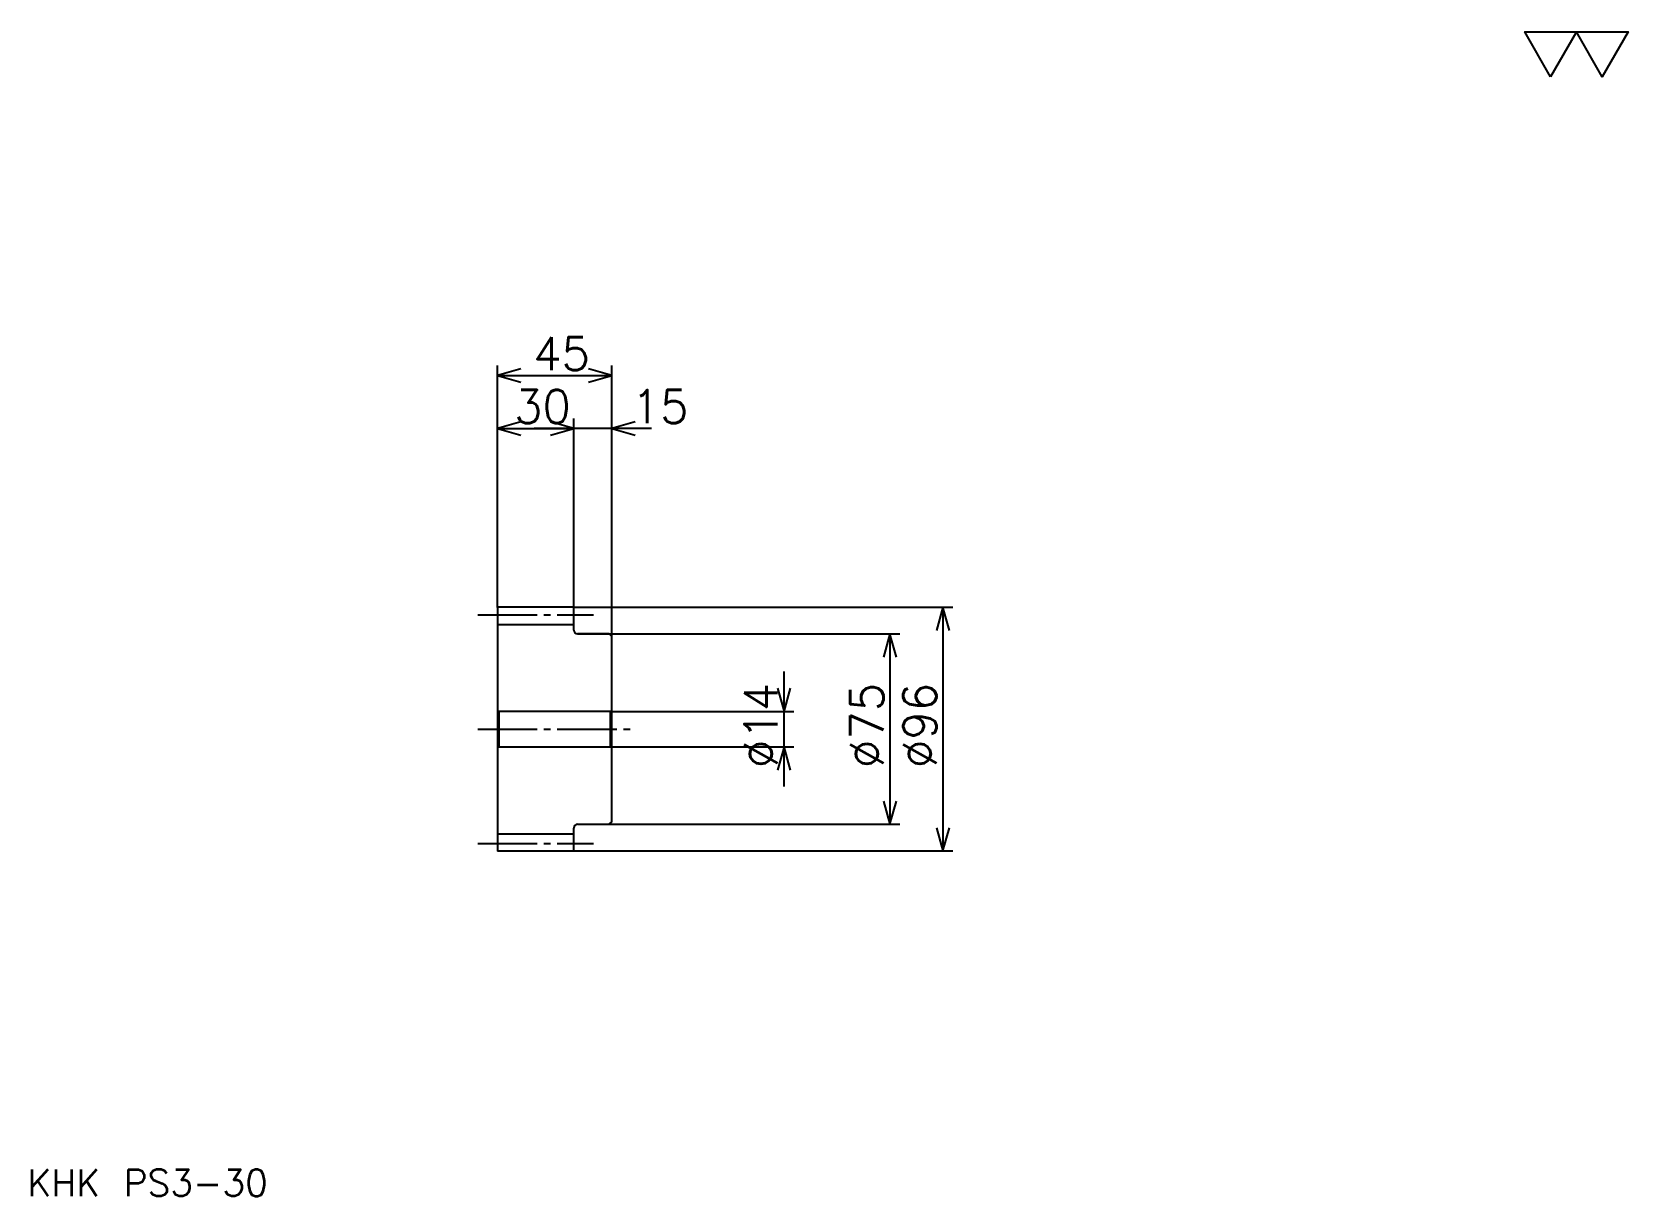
# Model space of a CAD drawing. Extents: x 28 to 657, y 29 to 487.
import ezdxf

# ---------------------------------------------------------------- set-up
doc = ezdxf.new("R2010")
doc.units = 0
doc.linetypes.add('DASHDOT', pattern=[31.304349, 23.478261, -2.608696, 2.608696, -2.608696])
doc.layers.get('0').update_dxf_attribs({"linetype": 'CONTINUOUS'})
doc.layers.add('DASHDOT', color=6, linetype='DASHDOT')
doc.styles.add('KANJI', font='TXT', dxfattribs={"bigfont": 'BIGFONT'})

msp = doc.modelspace()

# ---------------------------------------------------------------- linework, layer by layer
at = {"color": 5}
for p, q in [((211.304337, 260.608704), (211.304337, 355.82608)), ((256.304321, 260.608704), (256.304321, 355.82608)), ((211.304337, 351.913025), (256.304321, 351.913025)), ((241.304337, 260.608704), (241.304337, 334.956512)), ((211.304337, 331.043457), (241.304337, 331.043457)), ((271.956512, 331.043457), (225.652161, 331.043457)), ((211.304337, 260.508698), (211.304337, 260.608704)), ((241.20433, 260.608704), (256.304321, 260.608704)), ((241.304337, 260.508698), (241.304337, 260.608704)), ((256.304321, 260.608704), (390.652161, 260.608704)), ((256.304321, 249.108688), (256.304321, 260.608704)), ((386.739136, 260.608704), (386.739136, 164.608688)), ((242.804337, 250.108688), (256.304321, 250.108688)), ((256.304321, 250.108688), (369.782593, 250.108688)), ((365.869568, 250.108688), (365.869568, 175.108688)), ((324.130432, 189.956512), (324.130432, 235.260864)), ((256.304321, 219.608688), (328.043457, 219.608688)), ((256.304321, 205.608688), (328.043457, 205.608688)), ((242.804337, 175.108688), (256.304321, 175.108688)), ((256.304321, 175.108688), (369.782593, 175.108688)), ((241.20433, 164.608688), (256.304321, 164.608688)), ((256.304321, 164.608688), (390.652161, 164.608688))]:
    msp.add_line(p, q, dxfattribs=at)
at = {"color": 4}
for p, q in [((211.304337, 253.858688), (241.304337, 253.858688)), ((255.804337, 219.608688), (256.304321, 220.108688)), ((211.804337, 219.608688), (211.804337, 205.608688)), ((255.804337, 205.608688), (256.304321, 205.108688)), ((211.304337, 171.358688), (241.304337, 171.358688))]:
    msp.add_line(p, q, dxfattribs=at)
at = {"color": 7}
msp.add_lwpolyline([(626.086975, 469.565216), (615.913086, 487.200012), (656.608704, 487.200012), (646.434814, 469.565216), (636.260864, 487.200012), (626.086975, 469.565216)], dxfattribs=at)
at = {"color": 5}
for points in [[(220.434769, 354.521729), (211.304337, 351.913025), (220.434769, 349.304352)], [(247.173904, 349.304352), (256.304321, 351.913025), (247.173904, 354.521729)], [(220.434769, 333.652161), (211.304337, 331.043457), (220.434769, 328.434784)], [(232.173904, 328.434784), (241.304337, 331.043457), (232.173904, 333.652161)], [(232.173904, 328.434784), (241.304337, 331.043457), (232.173904, 333.652161)], [(265.434784, 333.652161), (256.304321, 331.043457), (265.434784, 328.434784)], [(389.347809, 251.478256), (386.739136, 260.608704), (384.130432, 251.478256)], [(368.478241, 240.978256), (365.869568, 250.108688), (363.260864, 240.978256)], [(321.521729, 228.73912), (324.130432, 219.608688), (326.739136, 228.73912)], [(326.739136, 196.478256), (324.130432, 205.608688), (321.521729, 196.478256)], [(363.260864, 184.23912), (365.869568, 175.108688), (368.478241, 184.23912)], [(384.130432, 173.73912), (386.739136, 164.608688), (389.347809, 173.73912)]]:
    msp.add_lwpolyline(points, dxfattribs=at)
at = {"color": 4}
for points in [[(241.304337, 251.608688), (241.304337, 260.508698), (241.20433, 260.608704), (211.404343, 260.608704), (211.304337, 260.508698), (211.304337, 205.108688)], [(242.804337, 175.108688), (255.304337, 175.108688), (256.304321, 176.108688), (256.304321, 249.108688), (255.304337, 250.108688), (242.804337, 250.108688)], [(211.304337, 205.108688), (211.804337, 205.608688), (255.804337, 205.608688), (255.804337, 219.608688), (211.804337, 219.608688), (211.304337, 220.108688)], [(211.304337, 205.108688), (211.304337, 164.708679), (211.404343, 164.608688), (241.20433, 164.608688), (241.304337, 164.708679), (241.304337, 173.608688)]]:
    msp.add_lwpolyline(points, dxfattribs=at)
for centre, start, end in [((242.804337, 251.608688), 180, 270), ((242.804337, 173.608688), 90, 180)]:
    msp.add_arc(centre, 1.5, start, end, dxfattribs=at)
at = {"layer": 'DASHDOT', "color": 7}
for p, q in [((203.478256, 257.608704), (249.130432, 257.608704)), ((203.478256, 212.608688), (264.130432, 212.608688)), ((203.478256, 167.608688), (249.130432, 167.608688))]:
    msp.add_line(p, q, dxfattribs=at)

# ---------------------------------------------------------------- texts
at = {"color": 7, "style": 'KANJI'}
for s, height, p in [('45', 13.043478, (225.32608, 354)), ('30', 13.043478, (217.82608, 333.130432)), ('15', 13.043478, (264.130432, 333.130432)), ('KHK PS3-30', 10.434783, (26.086956, 28.695652))]:
    msp.add_text(s, height=height, dxfattribs=at).set_placement(p)
for s, p in [('%%c14', (321.521729, 197.282608)), ('%%c75', (363.260864, 197.282593)), ('%%c96', (384.130432, 197.282593))]:
    msp.add_text(s, height=13.043478, rotation=90, dxfattribs=at).set_placement(p)

doc.saveas('drawing.dxf')
